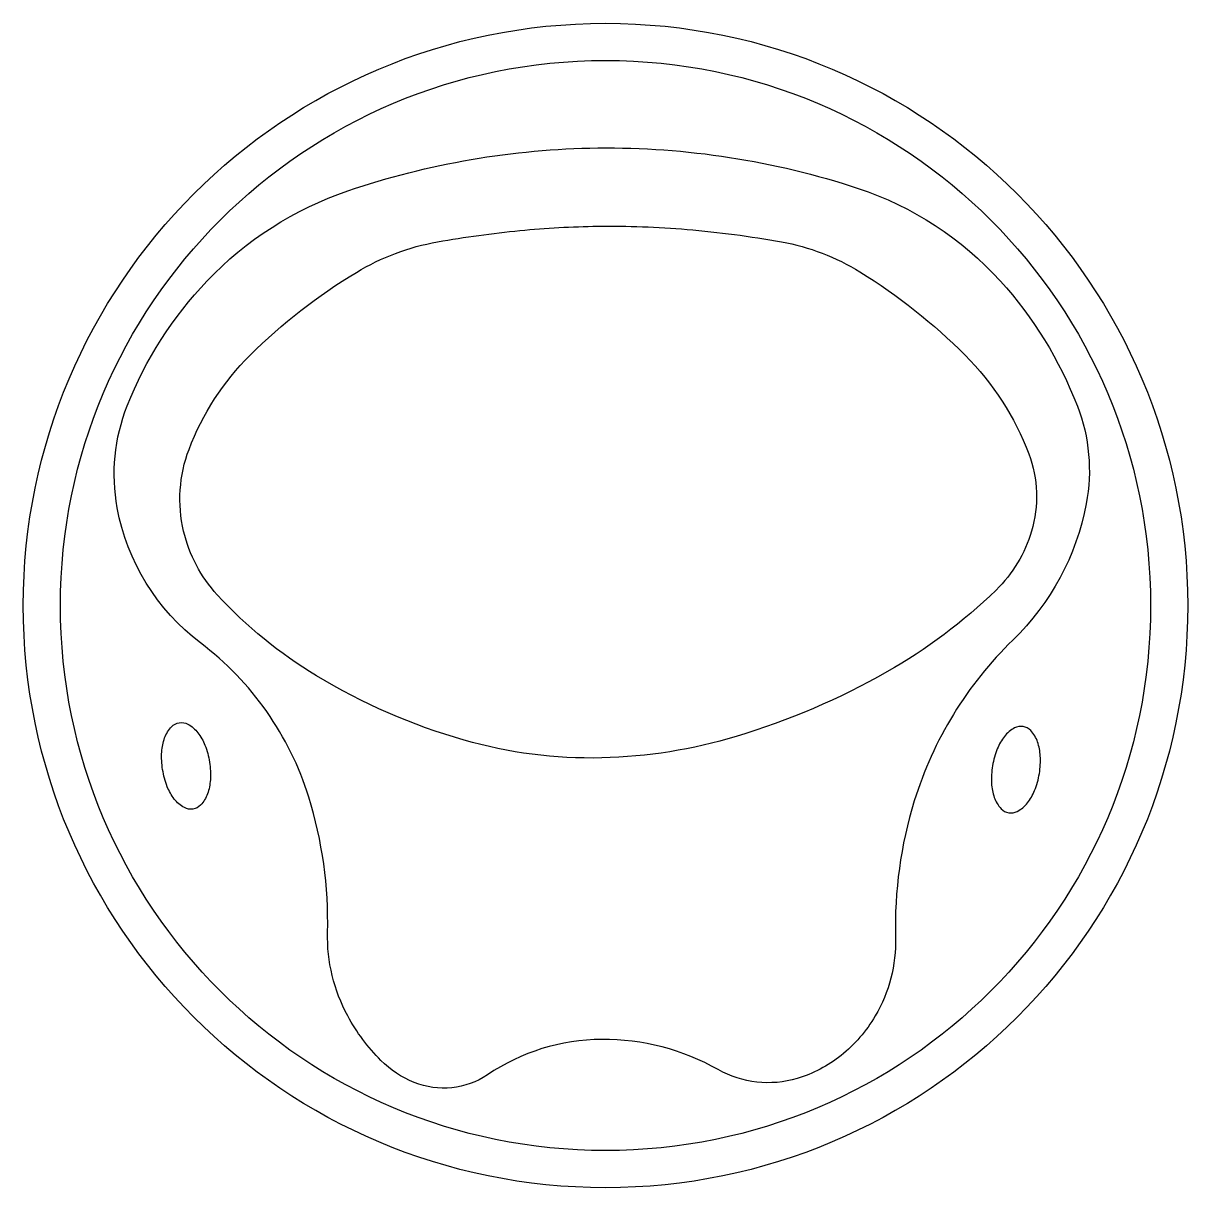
# Model space of a CAD drawing. Extents: x 0.26 to 1.76, y 0.26 to 1.76.
import ezdxf

# ---------------------------------------------------------------- set-up
doc = ezdxf.new("R2010")
doc.units = 0
doc.header["$MEASUREMENT"] = 0
doc.layers.add('PEÇAS', color=252, linetype='CONTINUOUS')

msp = doc.modelspace()

# ---------------------------------------------------------------- linework, layer by layer
at = {"layer": 'PEÇAS'}
for points in [[(0.4922, 1.4276, -0.1213), (0.6737, 1.5438, -0.079287), (0.9958, 1.599, -0.082803), (1.3312, 1.547, -0.129745), (1.5145, 1.4276, -0.092144), (1.6139, 1.2663, -0.139677), (1.6253, 1.1404, -0.154514), (1.5308, 0.9647, 0.125783), (1.4037, 0.7574, 0.081574), (1.3795, 0.5816, -0.140076), (1.3534, 0.4803, -0.091497), (1.3093, 0.4293, -0.096679), (1.2527, 0.3997, -0.203642), (1.1511, 0.4111, 0.130967), (1.0009, 0.4501, 0.147623), (0.8535, 0.4045, -0.249554), (0.7591, 0.3946, -0.100478), (0.7162, 0.4231, -0.072159), (0.6735, 0.4803, -0.130946), (0.6475, 0.588, 0.081558), (0.6232, 0.7625, 0.156523), (0.4837, 0.9611, -0.187562), (0.3764, 1.1354, -0.140512), (0.3893, 1.2666, -0.095971)], [(0.462, 1.1051, -0.148881), (0.4689, 1.2106, -0.10774), (0.5476, 1.3319, -0.059255), (0.6846, 1.4387, -0.092438), (0.7893, 1.478, -0.019435), (0.8955, 1.4926, -0.02074), (0.9958, 1.4982, -0.024834), (1.1108, 1.4941, -0.023262), (1.2325, 1.478, -0.094058), (1.3336, 1.4393, -0.058544), (1.4692, 1.3319, -0.106088), (1.5512, 1.2047, -0.163553), (1.5548, 1.1051, -0.128531), (1.509, 1.0292, -0.064103), (1.3685, 0.9237, -0.055824), (1.1741, 0.8405, -0.067403), (1.0009, 0.8129, -0.076133), (0.8234, 0.8358, -0.06554), (0.6332, 0.9187, -0.071591), (0.5054, 1.0231, -0.128878)], [(0.4349, 0.7978, -0.055445), (0.4338, 0.8207, -0.06924), (0.4375, 0.8386, -0.105837), (0.4465, 0.8531, -0.164189), (0.4564, 0.8583, -0.164189), (0.4674, 0.8564, -0.105837), (0.4803, 0.8453, -0.06924), (0.4894, 0.8294, -0.055445), (0.4954, 0.8074, -0.055445), (0.4964, 0.7846, -0.06924), (0.4927, 0.7666, -0.105837), (0.4838, 0.7521, -0.164189), (0.4739, 0.747, -0.164189), (0.4629, 0.7488, -0.105837), (0.4499, 0.7599, -0.06924), (0.4409, 0.7758, -0.055445)], [(1.5649, 0.7927, 0.055445), (1.5661, 0.8155, 0.06924), (1.5626, 0.8335, 0.105837), (1.5538, 0.8481, 0.164189), (1.5439, 0.8533, 0.164189), (1.5329, 0.8515, 0.105837), (1.5199, 0.8406, 0.06924), (1.5107, 0.8248, 0.055445), (1.5045, 0.8028, 0.055445), (1.5032, 0.78, 0.06924), (1.5068, 0.762, 0.105837), (1.5156, 0.7474, 0.164189), (1.5254, 0.7422, 0.164189), (1.5364, 0.744, 0.105837), (1.5495, 0.7549, 0.06924), (1.5587, 0.7707, 0.055445)]]:
    msp.add_lwpolyline(points, format="xyb", close=True, dxfattribs=at)
for radius in [0.7504, 0.7025]:
    msp.add_circle((1.0057, 1.0093), radius, dxfattribs=at)

doc.saveas('drawing.dxf')
